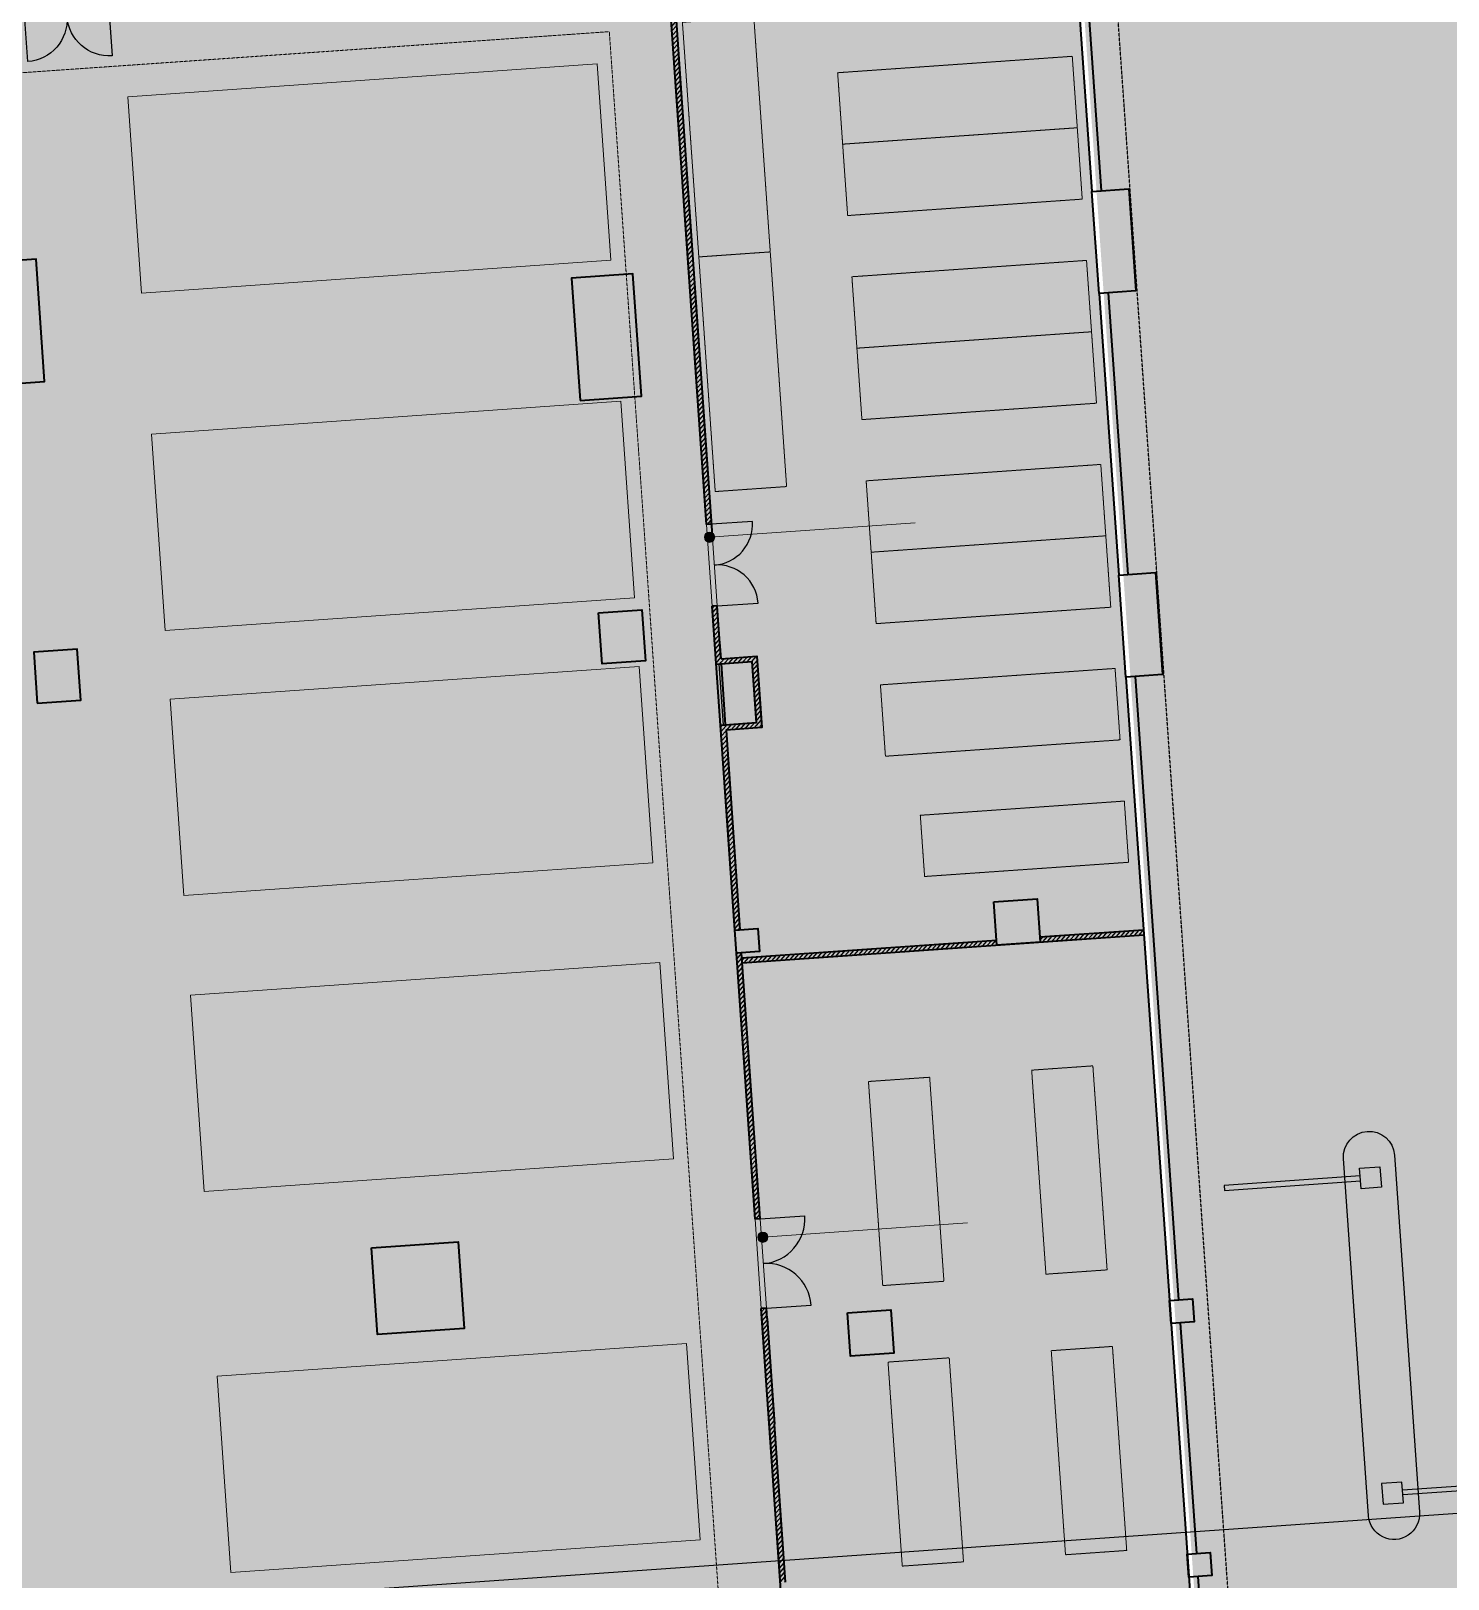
# Model space of a CAD drawing. Header units: millimetres. Extents: x 834311283 to 834708468, y 817882832 to 818197366.
# Drawn here: x 834598792 to 834626509, y 817978990 to 818009265 of the extents above; entities that cross this region are included whole.
import ezdxf

# ---------------------------------------------------------------- set-up
doc = ezdxf.new("R2010")
doc.units = ezdxf.units.MM
doc.header["$LTSCALE"] = 3
doc.linetypes.add('B0701', pattern=[2.34375, 1.5625, -0.78125])
doc.linetypes.add('DASHED2', pattern=[0.375, 0.25, -0.125])
doc.layers.get('Defpoints').update_dxf_attribs({"color": 32})
for name, color, linetype in [('BD-CB-SOLID-DH', 251, 'Continuous'), ('LB1M_TrafficIsland_MVA', 6, 'Continuous'), ('UAJ-00XREF', 7, 'Continuous'), ('UAJ-93ROAD', 7, 'Continuous')]:
    doc.layers.add(name, color=color, linetype=linetype)
for name, color, linetype, lineweight in [('Hatch (LTC&CB)', 252, 'Continuous', 35), ('UAJ-05SYMB', 7, 'Continuous', 5), ('UAJ-22INWA-bw', 3, 'Continuous', 35), ('UAJ-22INWA-rc', 6, 'Continuous', 35), ('UAJ-23FLOR-a', 1, 'Continuous', 13), ('UAJ-23FLOR-h', 251, 'Continuous', 9), ('UAJ-28STRU', 6, 'Continuous', 35), ('UAJ-32INFR', 7, 'Continuous', 25)]:
    doc.layers.add(name, color=color, linetype=linetype, lineweight=lineweight)
doc.layers.add('UAJ-05SYMB-a', color=7, linetype='Continuous', lineweight=9, true_color=0x999999)
pattern_1 = [(48.993576, (833573439.664, 817701771.39), (-47.919387, 41.6651216), [])]

# ---------------------------------------------------------------- blocks, each defined once
blk = doc.blocks.new('DD1750')
at = {"layer": 'UAJ-32INFR'}
for p, q in [((0, 0), (0, 875)), ((1750, 0), (1750, 875))]:
    blk.add_line(p, q, dxfattribs=at)
for centre, start, end in [((0, 0), 0, 90), ((1750, 0), 90, 180)]:
    blk.add_arc(centre, 875, start, end, dxfattribs=at)
blk = doc.blocks.new('D-1600')
at = {"flags": 128}
blk.add_lwpolyline([(1600, 0), (1600, 800, 0.414214), (800, 0, 0.414214), (0, 800), (0, 0)], format="xyb", dxfattribs=at)
blk = doc.blocks.new('DD1650')
at = {"layer": 'UAJ-32INFR'}
for p, q in [((0, 825), (0, 0)), ((1650, 0), (1650, 825))]:
    blk.add_line(p, q, dxfattribs=at)
for centre, start, end in [((0, 0), 0, 90), ((1650, 0), 90, 180)]:
    blk.add_arc(centre, 825, start, end, dxfattribs=at)
blk = doc.blocks.new('GBP-LB02_LEV-6.53')
at = {"layer": 'BD-CB-SOLID-DH'}
h = blk.add_hatch(dxfattribs=at)
h.set_pattern_fill('ANSI31', color=256, scale=20)
h.set_pattern_definition(pattern_1)
h.paths.add_polyline_path([(834612217, 817998022), (834612117, 817998015), (834612196, 817996882), (834612296, 817996889)])
h.paths.add_polyline_path([(834612005, 817999611), (834612105, 817999618), (834610695, 818019791), (834610595, 818019784)])
h = blk.add_hatch(dxfattribs=at)
h.set_pattern_fill('ANSI31', color=256, scale=20, style=0)
h.set_pattern_definition(pattern_1)
h.paths.add_polyline_path([(834612987, 817997038), (834612289, 817996989), (834612296, 817996889), (834612894, 817996931), (834612978, 817995734), (834612380, 817995692), (834612387, 817995592), (834612387, 817995592), (834613085, 817995641)])
h = blk.add_hatch(dxfattribs=at)
h.set_pattern_fill('ANSI31', color=256, scale=20, style=0)
h.set_pattern_definition([(48.9936, (834612279.88, 817991679.98), (-47.9194, 41.6651), [])])
h.paths.add_polyline_path([(834612660, 817991687), (834612559, 817991680), (834612280, 817995685), (834612380, 817995692)])
h = blk.add_hatch(dxfattribs=at)
h.set_pattern_fill('ANSI31', color=256, scale=20, style=0)
h.set_pattern_definition([(48.993576, (833572808.977, 817710793.12), (-47.919387, 41.6651216), [])])
h.paths.add_polyline_path([(834618523, 817991546), (834620554, 817991687), (834620561, 817991588), (834618530, 817991446)])
h = blk.add_hatch(dxfattribs=at)
h.set_pattern_fill('ANSI31', color=256, scale=20, style=0)
h.set_pattern_definition([(48.993576, (833566968.38, 817710384.815), (-47.919387, 41.6651216), [])])
h.paths.add_polyline_path([(834612698, 817991138), (834617675, 817991486), (834617682, 817991386), (834612705, 817991039)])
h = blk.add_hatch(dxfattribs=at)
h.set_pattern_fill('ANSI31', color=256, scale=20, style=0)
h.set_pattern_definition([(48.99358, (834621522.38, 817959279.054), (-47.91939, 41.66512), [])])
h.paths.add_polyline_path([(834613583, 817978479), (834613483, 817978472), (834613629, 817976391), (834613728, 817976398)])
h.paths.add_polyline_path([(834613941, 817971930), (834614040, 817971937), (834614031, 817972070), (834613931, 817972063)])
h.paths.add_polyline_path([(834614162, 817970191), (834614063, 817970184), (834614330, 817966364), (834614429, 817966371)])
h.paths.add_polyline_path([(834613177, 817984286), (834613077, 817984279), (834613452, 817978921), (834613552, 817978928)])
h.paths.add_polyline_path([(834612955, 817986025), (834613055, 817986032), (834612691, 817991238), (834612591, 817991231)])
at = {"layer": 'UAJ-05SYMB'}
h = blk.add_hatch(color=256, dxfattribs=at)
edge = h.paths.add_edge_path()
edge.add_arc((834612065, 817999364), 100, 0, 360)
h = blk.add_hatch(color=256, dxfattribs=at)
edge = h.paths.add_edge_path()
edge.add_arc((834613107, 817985674), 100, 0, 360)
at = {"layer": 'UAJ-23FLOR-h'}
h = blk.add_hatch(dxfattribs=at)
h.set_pattern_fill('EARTH', color=256, scale=180, angle=45)
h.set_pattern_definition([(48.99891, (833819452.5, 817786003.4), (-112.7269, 1612.5107), [1143, -1143]), (48.99891, (833819129, 817786284.6), (-112.7269, 1612.5107), [1143, -1143]), (48.99891, (833818805.5, 817786565.8), (-112.7269, 1612.5107), [1143, -1143]), (138.99891, (833818791.4, 817786767.3), (-1612.5107, -112.7269), [1143, -1143]), (138.99891, (833819072.6, 817787090.8), (-1612.5107, -112.7269), [1143, -1143]), (138.99891, (833819353.8, 817787414.3), (-1612.5107, -112.7269), [1143, -1143])])
h.paths.add_polyline_path([(834607546, 818192774), (834673233, 818197366), (834691374, 817937869), (834685588, 817937128), (834685106, 817940897), (834650588, 817936476), (834651070, 817932707), (834551919, 817920009), (834482027, 817893355), (834383076, 817886437), (834441506, 817949096), (834458454, 817967379), (834478638, 817989842), (834483448, 817995421), (834489787, 818002934), (834500656, 818016266), (834508244, 818025930), (834515684, 818035708), (834523692, 818046596), (834532219, 818058624), (834546606, 818080042), (834556457, 818095618), (834568418, 818115665), (834578622, 818133891), (834588349, 818152374), (834599173, 818174435)])
h.paths.add_polyline_path([(834640305, 818055633), (834646291, 818056052), (834642792, 818105911), (834636807, 818105492), (834634252, 818142031), (834610016, 818140337), (834609788, 818143597), (834587769, 818140310), (834567221, 818104370), (834565437, 818101393), (834564610, 818100024), (834562785, 818096939), (834556654, 818087091), (834555720, 818085607), (834554860, 818084258), (834550876, 818078006), (834545205, 818069586), (834542258, 818065226), (834541363, 818063900), (834537651, 818058369), (834531078, 818048811), (834524249, 818039614), (834520785, 818034889), (834515055, 818027076), (834507324, 818017200), (834503054, 818011762), (834508702, 817930984), (834535272, 817933687), (834599035, 817940173), (834631909, 817943517), (834645776, 817944928), (834645137, 817954063), (834645033, 817955560), (834644308, 817965929), (834644203, 817967425), (834643506, 817977407), (834643401, 817978903), (834642524, 817991453), (834642419, 817992949), (834641155, 818011284), (834643399, 818011441)], flags=16)
h.paths.add_polyline_path([(834450838, 817950882), (834498826, 817954237), (834500065, 817936520), (834506621, 817936978), (834507095, 817930195), (834500539, 817929736), (834500559, 817929437), (834452572, 817926082)], flags=16)
at = {"layer": 'LB1M_TrafficIsland_MVA', "lineweight": -3, "elevation": 0}
blk.add_lwpolyline([(834625950, 817980298, -1), (834624952, 817980228), (834624464, 817987211, -1), (834625462, 817987281)], format="xyb", close=True, dxfattribs=at)
for points in [[(834624788, 817986875), (834622132, 817986689), (834622139, 817986589), (834624795, 817986775), (834624788, 817986875)], [(834624807, 817986623), (834624778, 817987024), (834625177, 817987052), (834625205, 817986653), (834624807, 817986623)], [(834625635, 817980483), (834625608, 817980884), (834625209, 817980856), (834625237, 817980457), (834625635, 817980483)], [(834625620, 817980735), (834628276, 817980920), (834628283, 817980821), (834625627, 817980635), (834625620, 817980735)]]:
    blk.add_lwpolyline(points, dxfattribs=at)
at = {"layer": 'UAJ-05SYMB'}
for p, q in [((834616089, 817999645), (834612065, 817999364)), ((834617111, 817985954), (834613107, 817985674))]:
    blk.add_line(p, q, dxfattribs=at)
for centre in [(834612065, 817999364), (834613107, 817985674)]:
    blk.add_circle(centre, 100, dxfattribs=at)
at = {"layer": 'UAJ-05SYMB-a', "linetype": 'B0701'}
for p, q in [((834610104, 818009251), (834596076, 818008270)), ((834612961, 817968374), (834610104, 818009251))]:
    blk.add_line(p, q, dxfattribs=at)
at = {"layer": 'UAJ-22INWA-bw'}
for p, q in [((834612005, 817999611), (834610595, 818019784)), ((834611522, 818007957), (834611372, 818010101)), ((834612127, 817999306), (834611522, 818007957)), ((834612105, 817999618), (834612005, 817999611)), ((834612217, 817998022), (834612117, 817998015)), ((834612560, 817991680, 0), (834612117, 817998015, 0)), ((834612287, 817997011), (834612217, 817998022)), ((834612289, 817996989), (834612266, 817997311)), ((834612283, 817997072), (834612280, 817997111)), ((834612380, 817995692), (834612296, 817996889)), ((834612380, 817995692), (834612296, 817996889)), ((834618523, 817991546), (834620554, 817991687)), ((834612698, 817991138), (834617675, 817991486)), ((834612705, 817991039), (834620561, 817991588)), ((834612955, 817986025), (834612591, 817991231)), ((834612729, 817990662), (834612689, 817991238)), ((834613055, 817986032), (834613041, 817986232)), ((834613055, 817986032), (834612955, 817986025)), ((834613177, 817984286), (834613077, 817984279)), ((834613084, 817984180), (834613077, 817984279)), ((834613737, 817974839), (834613084, 817984180)), ((834613191, 817984087), (834613177, 817984286)), ((834613191, 817984087), (834613336, 817982017)), ((834613552, 817978928), (834613336, 817982017))]:
    blk.add_line(p, q, dxfattribs=at)
at = {"layer": 'UAJ-22INWA-bw', "flags": 128}
for points in [[(834612196, 817996882), (834612894, 817996931), (834612978, 817995734), (834612280, 817995685)], [(834612289, 817996989), (834612987, 817997038), (834613085, 817995641), (834612387, 817995592), (834612660, 817991687)]]:
    blk.add_lwpolyline(points, dxfattribs=at)
at = {"layer": 'UAJ-22INWA-bw'}
blk.add_lwpolyline([(834613041, 817986232), (834612691, 817991238)], dxfattribs=at)
at = {"layer": 'UAJ-22INWA-rc'}
for p, q in [((834619184, 818011288), (834619545, 818006125)), ((834619363, 818011300), (834619724, 818006137)), ((834619684, 818004130), (834620069, 817998622)), ((834619864, 818004142), (834620249, 817998635)), ((834620208, 817996627), (834621828, 817973467)), ((834620388, 817996640), (834621240, 817984449)), ((834621272, 817984000), (834621587, 817979489)), ((834621618, 817979040), (834622007, 817973479))]:
    blk.add_line(p, q, dxfattribs=at)
at = {"layer": 'UAJ-23FLOR-a'}
for p, q in [((834612117, 817998015), (834612005, 817999611)), ((834612217, 817998022), (834612105, 817999618)), ((834613077, 817984279), (834612955, 817986025)), ((834613177, 817984286), (834613055, 817986032))]:
    blk.add_line(p, q, dxfattribs=at)
at = {"layer": 'UAJ-23FLOR-a', "linetype": 'DASHED2', "ltscale": 4, "flags": 128}
for points in [[(834613252, 818004944), (834611855, 818004846), (834611534, 818009435), (834612931, 818009532)], [(834614668, 818007051), (834614570, 818008448), (834619159, 818008769), (834619257, 818007372)], [(834614766, 818005655), (834614668, 818007051), (834619257, 818007372), (834619354, 818005976)], [(834613572, 818000355), (834612176, 818000257), (834611855, 818004846), (834613252, 818004944)], [(834614947, 818003061), (834614849, 818004458), (834619438, 818004778), (834619536, 818003382)], [(834615045, 818001664), (834614947, 818003061), (834619536, 818003382), (834619633, 818001985)], [(834615226, 817999071), (834615128, 818000467), (834619717, 818000788), (834619815, 817999392)], [(834615323, 817997674), (834615226, 817999071), (834619815, 817999392), (834619912, 817997995)], [(834615505, 817995081), (834615407, 817996477), (834619996, 817996798), (834620094, 817995401)]]:
    blk.add_lwpolyline(points, close=True, dxfattribs=at)
at = {"layer": 'UAJ-23FLOR-a', "linetype": 'Continuous', "ltscale": 4, "flags": 128}
for points in [[(834600689, 818007979), (834609866, 818008620), (834610134, 818004780), (834600957, 818004139)], [(834601149, 818001381), (834610327, 818002022), (834610595, 817998181), (834601418, 817997540)], [(834601512, 817996195), (834610689, 817996836), (834610958, 817992996), (834601780, 817992355)], [(834601915, 817990407), (834611093, 817991048), (834611361, 817987208), (834602183, 817986567)], [(834602435, 817982958), (834611613, 817983599), (834611881, 817979758), (834602703, 817979117)]]:
    blk.add_lwpolyline(points, close=True, dxfattribs=at)
at = {"layer": 'UAJ-23FLOR-a', "linetype": 'DASHED2', "ltscale": 4, "extrusion": (3.2637e-08, -4.67484e-07, 1), "elevation": -355, "flags": 128}
blk.add_lwpolyline([(834620261, 817993007), (834620177, 817994204), (834616187, 817993926), (834616271, 817992729)], close=True, dxfattribs=at)
at = {"layer": 'UAJ-23FLOR-a', "linetype": 'DASHED2', "ltscale": 4, "extrusion": (-4.67484e-07, -3.2637e-08, 1), "elevation": -417, "flags": 128}
for points in [[(834618644, 817984952), (834619841, 817985036), (834619562, 817989026), (834618365, 817988942)], [(834615452, 817984729), (834616649, 817984813), (834616370, 817988803), (834615173, 817988720)], [(834619027, 817979465), (834620224, 817979549), (834619945, 817983539), (834618748, 817983456)], [(834615834, 817979243), (834617032, 817979326), (834616753, 817983316), (834615556, 817983233)]]:
    blk.add_lwpolyline(points, close=True, dxfattribs=at)
at = {"layer": 'UAJ-32INFR', "flags": 128}
blk.add_lwpolyline([(834612246, 817996886), (834612330, 817995688)], dxfattribs=at)
at = {"layer": 'UAJ-93ROAD', "linetype": 'B0701'}
blk.add_line((834623515, 817960014), (834619929, 818011315), dxfattribs=at)
at = {"layer": 'UAJ-32INFR', "xscale": -1, "rotation": 183.9988561669248}
blk.add_blockref('DD1650', (834598674, 818009489), dxfattribs=at)
at = {"layer": 'UAJ-32INFR', "rotation": 273.9988561753866}
for name, p in [('D-1600', (834612105, 817999618)), ('DD1750', (834613055, 817986032))]:
    blk.add_blockref(name, p, dxfattribs=at)
blk = doc.blocks.new('GBP-STR-B02-L1')
at = {"layer": 'UAJ-28STRU', "ltscale": 2, "flags": 128}
for points in [[(834619545, 818006125), (834620263, 818006175), (834620402, 818004180), (834619684, 818004130)], [(834620069, 817998622), (834620787, 817998673), (834620927, 817996677), (834620208, 817996627)], [(834617623, 817992234), (834618470, 817992294), (834618530, 817991446), (834617682, 817991386)], [(834612560, 817991680), (834613009, 817991711), (834613040, 817991262), (834612591, 817991231)], [(834605451, 817985466), (834607147, 817985585), (834607265, 817983889), (834605569, 817983771)], [(834621061, 817984436), (834621510, 817984468), (834621541, 817984019), (834621092, 817983988)], [(834614762, 817984197), (834615610, 817984256), (834615669, 817983408), (834614821, 817983349)], [(834621407, 817979477), (834621856, 817979508), (834621888, 817979059), (834621439, 817979028)]]:
    blk.add_lwpolyline(points, close=True, dxfattribs=at)
at = {"layer": 'UAJ-28STRU', "elevation": 0}
for points in [[(834597862, 818002325), (834599059, 818002409), (834598892, 818004803), (834597694, 818004720)], [(834609534, 818002039), (834610732, 818002122), (834610564, 818004517), (834609367, 818004433)], [(834609895, 817997884), (834610743, 817997943), (834610813, 817996945), (834609965, 817996886)]]:
    blk.add_lwpolyline(points, close=True, dxfattribs=at)
at = {"layer": 'UAJ-28STRU'}
blk.add_lwpolyline([(834598917, 817996116), (834599765, 817996175), (834599695, 817997173), (834598847, 817997114)], close=True, dxfattribs=at)

msp = doc.modelspace()

# ---------------------------------------------------------------- hatches: boundary and pattern name
at = {"layer": 'Hatch (LTC&CB)'}
h = msp.add_hatch(color=256, dxfattribs=at)
h.dxf.hatch_style = 1
edge = h.paths.add_edge_path()
edge.add_line((834603047, 818120570), (834603570, 818113072))
edge.add_line((834603570, 818113072), (834603521, 818113068))
edge.add_line((834603521, 818113068), (834605031, 818091446))
edge.add_line((834605031, 818091446), (834596062, 818090819))
edge.add_line((834596062, 818090819), (834594349, 818091048))
edge.add_line((834594349, 818091048), (834594264, 818092273))
edge.add_line((834594264, 818092273), (834589857, 818091965))
edge.add_line((834589857, 818091965), (834590118, 818088245))
edge.add_line((834590118, 818088245), (834566364, 818086585))
edge.add_line((834566364, 818086585), (834565963, 818085964))
edge.add_line((834565963, 818085964), (834564808, 818085883))
edge.add_line((834564808, 818085883), (834564739, 818086873))
edge.add_line((834564739, 818086873), (834559773, 818078813))
edge.add_line((834559773, 818078813), (834559653, 818078627))
edge.add_line((834559653, 818078627), (834555592, 818072336))
edge.add_line((834555592, 818072336), (834556601, 818057889))
edge.add_line((834556601, 818057889), (834583392, 818059760))
edge.add_line((834583392, 818059760), (834583741, 818054774))
edge.add_line((834583741, 818054774), (834585730, 818054912))
edge.add_line((834585730, 818054912), (834585919, 818052210))
edge.add_line((834585919, 818052210), (834593655, 818052750))
edge.add_line((834593655, 818052750), (834593525, 818054626))
edge.add_line((834593525, 818054626), (834595685, 818054828))
edge.add_line((834595685, 818054828), (834595642, 818055446))
edge.add_line((834595642, 818055446), (834603574, 818056000))
edge.add_line((834603574, 818056000), (834603593, 818055728))
edge.add_line((834603593, 818055728), (834609150, 818056113))
edge.add_line((834609150, 818056113), (834609962, 818044500))
edge.add_line((834609962, 818044500), (834607597, 818044334))
edge.add_line((834607597, 818044334), (834607738, 818042319))
edge.add_line((834607738, 818042319), (834607189, 818042281))
edge.add_line((834607189, 818042281), (834607247, 818041453))
edge.add_line((834607247, 818041453), (834606779, 818041420))
edge.add_line((834606779, 818041420), (834606918, 818039425))
edge.add_line((834606918, 818039425), (834607936, 818039496))
edge.add_line((834607936, 818039496), (834609051, 818023533))
edge.add_line((834609051, 818023533), (834608233, 818023475))
edge.add_line((834608233, 818023475), (834608347, 818021882))
edge.add_line((834608347, 818021882), (834608686, 818021906))
edge.add_line((834608686, 818021906), (834608837, 818019761))
edge.add_line((834608837, 818019761), (834612673, 818020030))
edge.add_line((834612673, 818020030), (834619051, 818014484))
edge.add_line((834619051, 818014484), (834622899, 817959375))
edge.add_line((834622899, 817959375), (834621610, 817959285))
edge.add_line((834621610, 817959285), (834622040, 817953164))
edge.add_line((834622040, 817953164), (834631457, 817953822))
edge.add_line((834631457, 817953822), (834632946, 817954032))
edge.add_line((834632946, 817954032), (834645067, 817954878))
edge.add_line((834645067, 817954878), (834643180, 817981888))
edge.add_line((834643180, 817981888), (834641146, 818011281))
edge.add_line((834641146, 818011281), (834643373, 818011422))
edge.add_line((834643373, 818011422), (834640287, 818055612))
edge.add_line((834640287, 818055612), (834646272, 818056030))
edge.add_line((834646272, 818056030), (834642797, 818105927))
edge.add_line((834642797, 818105927), (834636811, 818105508))
edge.add_line((834636811, 818105508), (834634252, 818142030))
edge.add_line((834634252, 818142030), (834610016, 818140337))
edge.add_line((834610016, 818140337), (834610079, 818139439))
edge.add_line((834610079, 818139439), (834607209, 818139236))
edge.add_arc((834607244, 818138737), 500, 94.0192, 183.9989)
edge.add_line((834606745, 818138703), (834607638, 818125926))
edge.add_line((834607638, 818125926), (834604073, 818125680))
edge.add_line((834604073, 818125680), (834604423, 818120667))
edge.add_line((834604423, 818120667), (834603047, 818120570))
h = msp.add_hatch(color=256, dxfattribs=at)
h.dxf.hatch_style = 1
h.paths.add_polyline_path([(834559573, 818078678), (834559695, 818078866), (834553942, 818082817), (834550876, 818078006), (834545205, 818069586), (834541363, 818063900), (834537651, 818058369), (834531077, 818048811), (834524250, 818039614), (834520785, 818034889), (834514978, 818026972), (834507324, 818017201), (834503054, 818011762), (834508702, 817930984), (834645776, 817944928), (834645087, 817954781), (834632967, 817953934), (834631478, 817953723), (834621964, 817953058), (834621522, 817959379), (834622806, 817959468), (834618963, 818014436), (834612647, 818019927), (834608844, 818019662), (834608946, 818018195), (834608677, 818018177), (834608902, 818014954), (834601170, 818014414), (834600937, 818017756), (834599410, 818017649), (834599320, 818018971), (834594177, 818018611), (834593967, 818021624), (834594708, 818021676), (834594587, 818023403), (834592085, 818023228), (834592547, 818016618), (834580104, 818015748), (834579617, 818022703), (834578993, 818022660), (834577314, 818046679), (834552648, 818044954), (834552164, 818051887), (834556025, 818052157), (834555752, 818056051), (834562551, 818056526), (834562440, 818058112), (834556519, 818057698), (834555495, 818072358)])

# ---------------------------------------------------------------- linework, layer by layer
at = {"layer": 'Defpoints', "color": 2}
msp.add_lwpolyline([(834637757, 818194850), (834652631, 817982087), (834493385, 817970955), (834478511, 818183718)], close=True, dxfattribs=at)

# ---------------------------------------------------------------- block references
at = {"layer": 'UAJ-00XREF'}
for name in ['GBP-LB02_LEV-6.53', 'GBP-STR-B02-L1']:
    msp.add_blockref(name, (0, 0), dxfattribs=at)

doc.saveas('drawing.dxf')
